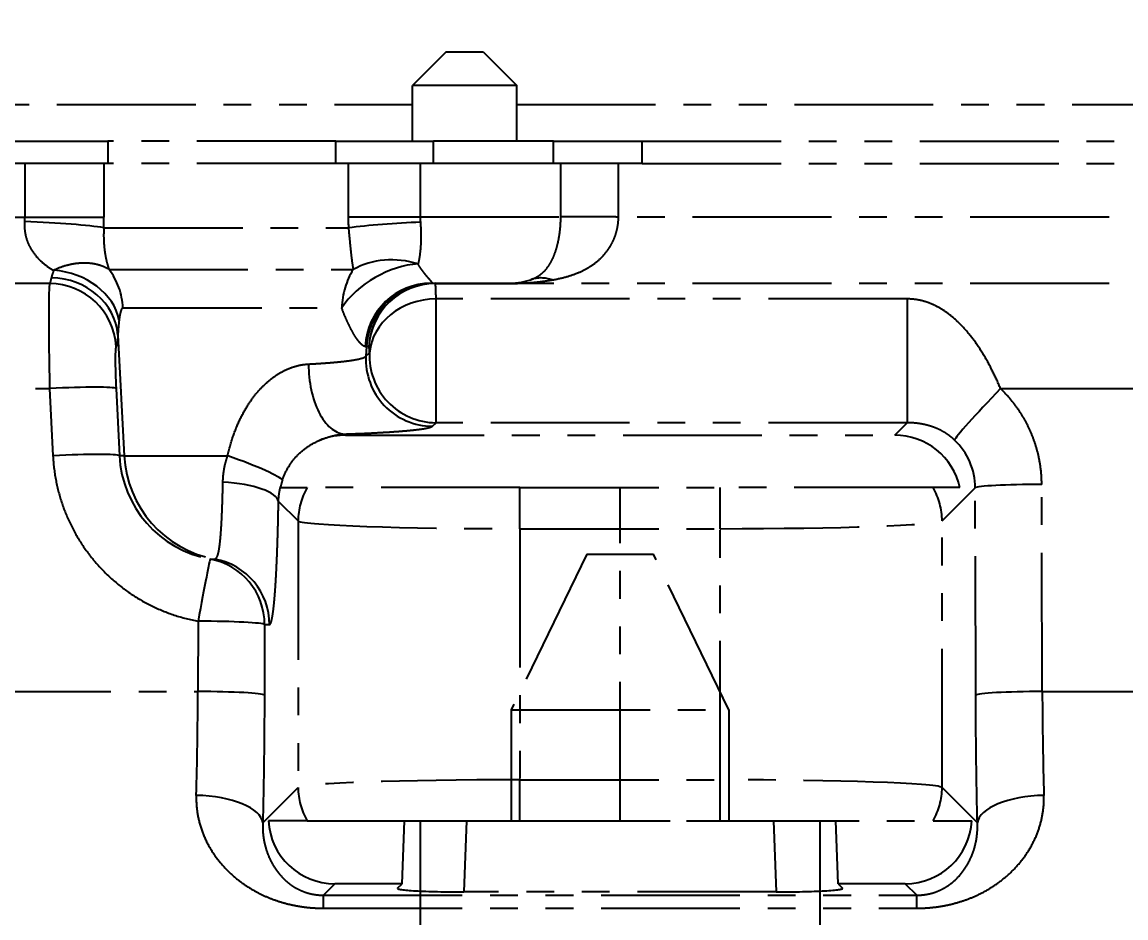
# Model space of a CAD drawing. Header units: inches. Extents: x 0 to 77285, y -118 to 40065.
# Drawn here: x 69497.3 to 69547, y 25509.86 to 25550.19 of the extents above; entities that cross this region are included whole.
import ezdxf

# ---------------------------------------------------------------- set-up
doc = ezdxf.new("R2010")
doc.units = ezdxf.units.IN
doc.header["$LTSCALE"] = 5
doc.header["$MEASUREMENT"] = 0
doc.linetypes.add('PHANTOM', pattern=[2.5, 1.25, -0.25, 0.25, -0.25, 0.25, -0.25])
doc.layers.add('66', color=6, linetype='PHANTOM')
doc.styles.add('SCI', font='')
doc.styles.get('SCI').set_extended_font_data('Gulim')
doc.dimstyles.new('SCH', dxfattribs={"dimtxt": 2.5, "dimasz": 2, "dimexe": 1.25, "dimexo": 0.625, "dimtad": 1, "dimdec": 8, "dimtxsty": 'SCI', "dimcen": 2.5, "dimclrd": 4, "dimclre": 4, "dimclrt": 7, "dimadec": 8, "dimazin": 2, "dimtfac": 1, "dimtdec": 8, "dimtmove": 0, "dimatfit": 3, "dimfxl": 1, "dimarcsym": 0})

# ---------------------------------------------------------------- blocks, each defined once
blk = doc.blocks.new('A$C7a536cec')
for p, q in [((236, 139), (232.6, 132)), ((236, 139), (239, 139)), ((242.4, 132), (239, 139)), ((232.6, 132), (232.6, 127)), ((232.6, 132), (242.4, 132)), ((242.4, 132), (242.4, 127)), ((228.5, 127), (228.5, 35)), ((228.5, 127), (246.5, 127)), ((246.5, 127), (246.5, 52.5))]:
    blk.add_line(p, q)
blk = doc.blocks.new('A$C70e98cdd')
for p, q in [((47.151, 139.1), (45.651, 137.6)), ((48.851, 139.1), (47.151, 139.1)), ((48.851, 139.1), (50.351, 137.6)), ((50.351, 137.6), (45.651, 137.6)), ((45.651, 135.1), (45.651, 137.6)), ((50.351, 135.1), (50.351, 137.6)), ((-32.85, 136.753), (45.651, 136.753)), ((50.351, 136.753), (89.731, 136.753)), ((27.609, 135.1), (31.939, 135.1)), ((42.201, 135.1), (31.939, 135.1)), ((31.939, 135.1), (31.939, 134.1)), ((42.201, 135.1), (46.601, 135.1)), ((42.201, 134.1), (42.201, 135.1)), ((52.001, 135.1), (46.601, 135.1)), ((46.601, 134.1), (46.601, 135.1)), ((52.001, 135.1), (56.001, 135.1)), ((52.001, 134.1), (52.001, 135.1)), ((56.001, 135.1), (97.001, 135.1)), ((56.001, 134.1), (56.001, 135.1)), ((31.939, 134.1), (27.609, 134.1)), ((28.203, 134.1), (28.203, 131.685)), ((31.766, 134.1), (31.766, 131.685)), ((42.201, 134.1), (31.939, 134.1)), ((42.201, 134.1), (31.939, 134.1)), ((46.601, 134.1), (42.201, 134.1)), ((42.761, 134.1), (42.761, 131.7)), ((46.001, 134.1), (46.001, 131.7)), ((52.001, 134.1), (46.601, 134.1)), ((52.001, 134.1), (46.601, 134.1)), ((56.001, 134.1), (52.001, 134.1)), ((52.332, 131.7), (52.332, 134.1)), ((54.93, 131.685), (54.93, 134.1)), ((56.001, 134.1), (97.001, 134.1)), ((56.001, 134.1), (97.001, 134.1)), ((42.761, 131.7), (46.001, 131.7)), ((46.001, 131.7), (52.332, 131.7)), ((14.518, 131.685), (28.203, 131.685)), ((28.203, 131.685), (31.766, 131.685)), ((31.761, 131.2), (42.773, 131.2)), ((89.516, 131.685), (54.93, 131.685)), ((31.997, 129.32), (42.988, 129.32)), ((29.319, 128.691), (14.891, 128.691)), ((46.486, 128.7), (50.001, 128.7)), ((46.681, 128.693), (46.681, 128.7)), ((46.681, 128.693), (50.001, 128.693)), ((89.516, 128.691), (46.684, 128.691)), ((50.001, 128.693), (50.001, 128.7)), ((67.929, 127.997), (46.716, 127.997)), ((46.716, 122.423), (46.716, 127.997)), ((67.929, 127.997), (67.929, 122.423)), ((32.62, 127.597), (42.47, 127.597)), ((32.394, 126.366), (32.678, 120.938)), ((43.525, 125.857), (43.583, 125.857)), ((43.583, 125.857), (43.56, 125.42)), ((43.689, 125.857), (43.583, 125.857)), ((43.56, 125.42), (43.724, 125.576)), ((-21.317, 123.962), (29.32, 123.962)), ((29.32, 123.962), (29.471, 120.938)), ((32.312, 123.962), (32.462, 120.938)), ((72.127, 123.962), (89.516, 123.962)), ((46.552, 122.267), (46.716, 122.423)), ((67.929, 122.423), (46.716, 122.423)), ((67.368, 121.863), (67.929, 122.423)), ((42.585, 121.912), (42.635, 121.863)), ((42.635, 121.863), (67.368, 121.863)), ((32.678, 120.938), (32.462, 120.938)), ((32.678, 120.938), (37.337, 120.938)), ((39.706, 119.5), (40.911, 119.5)), ((50.491, 119.5), (40.911, 119.5)), ((50.491, 119.5), (59.512, 119.5)), ((50.491, 117.653), (50.491, 119.5)), ((55.001, 104.5), (55.001, 119.5)), ((69.092, 119.5), (59.512, 119.5)), ((59.512, 117.653), (59.512, 119.5)), ((70.297, 119.5), (69.092, 119.5)), ((69.498, 118.001), (70.987, 119.49)), ((71.013, 110.163), (70.987, 119.49)), ((74.009, 110.32), (73.983, 119.647)), ((39.624, 118.881), (40.505, 118.001)), ((40.505, 118.001), (40.505, 105.999)), ((69.498, 105.999), (69.498, 118.001)), ((50.491, 117.653), (59.512, 117.653)), ((50.491, 117.653), (50.491, 106.347)), ((59.512, 106.347), (59.512, 117.653)), ((36.544, 116.282), (36.762, 116.282)), ((36.003, 113.489), (35.994, 110.32)), ((38.999, 113.332), (38.99, 110.163)), ((38.999, 113.332), (39.216, 113.332)), ((-24.168, 110.32), (35.994, 110.32)), ((74.009, 110.32), (88.801, 110.32)), ((50.491, 106.347), (59.512, 106.347)), ((50.491, 104.5), (50.491, 106.347)), ((59.512, 104.5), (59.512, 106.347)), ((38.917, 104.411), (40.505, 105.999)), ((69.498, 105.999), (71.086, 104.411)), ((40.911, 104.5), (39.172, 104.5)), ((40.911, 104.5), (50.491, 104.5)), ((45.19, 101.666), (45.29, 104.5)), ((48.089, 104.5), (47.971, 101.299)), ((50.491, 104.5), (59.512, 104.5)), ((59.512, 104.5), (69.092, 104.5)), ((61.914, 104.5), (62.032, 101.299)), ((64.812, 101.666), (64.713, 104.5)), ((69.092, 104.5), (70.831, 104.5)), ((37.609, 102), (37.608, 102)), ((39.752, 102), (39.752, 102)), ((41.648, 101.151), (42.163, 101.666)), ((45.19, 101.666), (42.163, 101.666)), ((44.983, 101.465), (45.19, 101.666)), ((67.84, 101.666), (64.812, 101.666)), ((64.812, 101.666), (65.02, 101.465)), ((67.84, 101.666), (68.355, 101.151)), ((41.648, 101.151), (68.355, 101.151)), ((41.648, 100.564), (41.648, 101.151)), ((62.032, 101.299), (47.971, 101.299)), ((68.355, 100.564), (68.355, 101.151)), ((41.648, 100.564), (68.355, 100.564))]:
    blk.add_line(p, q)
blk.add_arc((50.001, 131.7), 3, 270, 289.0418)
for centre, major_axis, ratio, start_param, end_param in [((48.506, 131.7), (0, -7.849), 0.731854, 4.712348, 4.776092), ((48.082, 131.7), (0, -2.637), 0.78889, 4.712367, 4.807304), ((26.721, 131.685), (0, -1.939), 0.764598, 1.4633, 1.570728), ((28.195, 131.2), (3.998, -0.141), 0.069267, 0.471368, 1.573242), ((27.327, 131.685), (0, -9.795), 0.453205, 1.521256, 1.570807), ((44.818, 131.2), (2.993, 0.2), 0.061909, 1.15684, 2.31877), ((44.827, 127.44), (-2.993, 0.209), 0.770903, 4.398629, 5.427092), ((29.504, 126.884), (2.943, -0.582), 0.794618, 0.308982, 1.726578), ((29.782, 127.44), (0, -3), 0.947375, 1.623103, 2.247918), ((44.827, 127.44), (-2.593, -1.509), 0.581375, 3.981567, 5.423495), ((44.827, 127.44), (0, -3), 0.786736, 4.03521, 4.660028), ((28.99, 131.656), (0.314, -2.971), 0.104118, 0.050145, 0.411797), ((29.402, 126.208), (2.994, -0.194), 0.912463, 0.128086, 1.629709), ((51.959, 126.028), (-0.979, 2.836), 0.678169, 5.812415, 6.283185), ((29.43, 123.7), (-0.105, 5), 0.020954, 0.06046, 1.517995), ((29.319, 125.696), (2.335, -1.884), 0.996944, 0.732952, 2.2483), ((46.486, 125.7), (0, 3), 0.988367, 0, 1.518436), ((46.575, 125.7), (0, 3), 0.99863, 0, 1.518436), ((46.681, 125.7), (0, 3), 0.99863, 0, 1.518436), ((46.681, 125.7), (-2.467, -1.706), 0.996353, 4.109091, 5.623979), ((46.684, 125.696), (-2.335, -1.884), 0.996944, 4.034885, 5.550233), ((47.31, 134.308), (0.612, 5.622), 0.075788, 3.098462, 3.105343), ((46.573, 123.702), (0.105, 4.998), 0.020954, 5.746898, 6.222745), ((46.716, 125.419), (-2.998, -0.107), 0.859294, 4.681789, 6.180825), ((44.009, 131.557), (0.3, 5.715), 0.053542, 3.072346, 3.082003), ((43.581, 123.857), (0.105, 2), 0.052263, 5.749302, 6.225035), ((46.552, 125.263), (-2.066, 2.175), 0.997118, 0.759971, 2.380317), ((46.716, 125.419), (-2.066, 2.175), 0.997118, 0.75997, 2.380317), ((42.585, 124.908), (0.1, -2.998), 0.535063, 4.64224, 6.221196), ((29.32, 123.805), (2.996, 0.149), 0.052272, 0.05236, 1.568197), ((72.127, 123.805), (-2.07, -2.171), 0.036139, 4.6745, 6.209173), ((42.642, 118.864), (2.445, -1.746), 0.997477, 2.192052, 2.596601), ((67.36, 118.858), (2.127, 2.127), 0.997265, 5.71162, 7.067214), ((67.975, 119.474), (2.932, 0.694), 0.993909, 6.054971, 6.860128), ((29.471, 120.781), (2.996, 0.149), 0.052272, 0.05236, 1.568197), ((37.473, 121.201), (4.433, 2.36), 0.994574, 2.702657, 4.039246), ((37.664, 121.2), (0, -5), 0.99863, 4.764749, 6.101501), ((36.964, 120.781), (2.836, -0.977), 0.09047, 0.087865, 1.470021), ((44.185, 116.917), (-3.699, 3.998), 0.666195, 0.349354, 0.426495), ((36.628, 118.881), (3, -0.049), 0.296254, 0.054823, 1.410448), ((43.501, 118.001), (-2.121, -2.121), 0.997265, 4.972322, 5.496418), ((66.502, 118.001), (2.121, -2.121), 0.997265, 0.786768, 1.310863), ((73.983, 119.49), (-3, -0.008), 0.052336, 4.712245, 6.230754), ((50.491, 118.02), (10, 0), 0.036685, 3.193953, 4.712389), ((59.512, 118.02), (10, 0), 0.036685, 4.712389, 6.230825), ((36.003, 113.332), (0.542, 2.951), 0.009461, 0.009457, 1.519298), ((36.003, 113.332), (0, 3), 0.99863, 4.712389, 6.101498), ((36.22, 113.332), (0, 3), 0.99863, 4.712389, 6.101501), ((36.003, 113.332), (3, -0.008), 0.052336, 0.052432, 1.570937), ((35.157, 111), (0, -13), 0.064502, 1.146361, 1.518438), ((35.994, 110.163), (3, -0.008), 0.052336, 0.052432, 1.57094), ((74.009, 110.163), (-3, -0.008), 0.052336, 4.712245, 6.230754), ((74.846, 111), (0, -13), 0.064502, 4.764749, 5.136824), ((50.491, 105.98), (10, 0), 0.036685, 1.570796, 3.089233), ((59.512, 105.98), (10, 0), 0.036685, 0.05236, 1.570796), ((43.501, 105.999), (2.121, -2.121), 0.997265, 3.92836, 4.452456), ((66.502, 105.999), (-2.121, -2.121), 0.997265, 1.830729, 2.354825), ((35.921, 104.411), (2.999, -0.071), 0.41171, 0.057461, 1.580546), ((74.082, 104.411), (-2.999, -0.071), 0.41171, 4.702639, 6.225725), ((42.171, 104.67), (-2.127, -2.127), 0.997265, 5.552985, 7.067214), ((67.832, 104.67), (2.127, -2.127), 0.997265, 5.499157, 7.013386), ((47.98, 101.457), (-3.002, -0.001), 0.0525, 6.228885, 7.850757), ((62.022, 101.457), (-3.002, 0.001), 0.0525, 1.574021, 3.195893)]:
    blk.add_ellipse(centre, major_axis=major_axis, ratio=ratio, start_param=start_param, end_param=end_param)
for points in [[(52.321, 131.357), (52.328, 131.469), (52.331, 131.584), (52.332, 131.7)], [(54.409, 131.688), (54.237, 131.689), (54.068, 131.689), (53.904, 131.69)], [(28.195, 131.477), (28.186, 131.369), (28.185, 131.259), (28.194, 131.15)], [(31.761, 131.2), (31.756, 131.111), (31.753, 131.021), (31.753, 130.931)], [(42.773, 131.2), (42.784, 131.084), (42.795, 130.969), (42.805, 130.855)], [(46.011, 131.45), (46.02, 131.334), (46.026, 131.219), (46.03, 131.105)], [(52.288, 130.996), (52.301, 131.104), (52.312, 131.215), (52.319, 131.328)], [(52.319, 131.328), (52.32, 131.337), (52.32, 131.347), (52.321, 131.357)], [(54.93, 131.685), (54.755, 131.686), (54.581, 131.687), (54.409, 131.688)], [(54.83, 130.989), (54.86, 131.095), (54.884, 131.203), (54.901, 131.314)], [(54.901, 131.314), (54.903, 131.326), (54.904, 131.338), (54.906, 131.349)], [(54.906, 131.349), (54.921, 131.459), (54.929, 131.572), (54.93, 131.685)], [(31.753, 130.931), (31.752, 130.909), (31.752, 130.887), (31.752, 130.864)], [(31.752, 130.864), (31.752, 130.797), (31.754, 130.729), (31.756, 130.662)], [(46.035, 130.766), (46.034, 130.654), (46.031, 130.544), (46.025, 130.437)], [(46.03, 131.105), (46.034, 130.99), (46.035, 130.877), (46.035, 130.766)], [(52.233, 130.652), (52.253, 130.757), (52.27, 130.863), (52.285, 130.971)], [(52.285, 130.971), (52.286, 130.979), (52.287, 130.988), (52.288, 130.996)], [(54.705, 130.645), (54.751, 130.747), (54.79, 130.852), (54.821, 130.958)], [(54.821, 130.958), (54.824, 130.968), (54.827, 130.978), (54.83, 130.989)], [(28.354, 130.495), (28.401, 130.385), (28.459, 130.274), (28.532, 130.163)], [(31.756, 130.662), (31.758, 130.617), (31.76, 130.573), (31.762, 130.528)], [(31.762, 130.528), (31.765, 130.483), (31.768, 130.437), (31.772, 130.392)], [(31.772, 130.392), (31.777, 130.325), (31.784, 130.258), (31.792, 130.191)], [(46.025, 130.437), (46.019, 130.329), (46.011, 130.224), (46, 130.122)], [(52.049, 130.002), (52.087, 130.1), (52.12, 130.201), (52.15, 130.304)], [(52.15, 130.304), (52.151, 130.309), (52.153, 130.315), (52.154, 130.321)], [(52.154, 130.321), (52.183, 130.423), (52.207, 130.526), (52.229, 130.631)], [(52.229, 130.631), (52.23, 130.638), (52.231, 130.645), (52.233, 130.652)], [(54.287, 129.994), (54.372, 130.091), (54.447, 130.191), (54.513, 130.293)], [(54.693, 130.619), (54.697, 130.628), (54.701, 130.636), (54.705, 130.645)], [(31.792, 130.191), (31.795, 130.167), (31.798, 130.144), (31.802, 130.12)], [(42.906, 129.872), (42.918, 129.77), (42.931, 129.672), (42.945, 129.58)], [(45.96, 129.83), (45.944, 129.737), (45.925, 129.651), (45.904, 129.57)], [(46, 130.122), (45.989, 130.02), (45.976, 129.922), (45.96, 129.83)], [(51.908, 129.69), (51.909, 129.694), (51.911, 129.697), (51.913, 129.701)], [(51.913, 129.701), (51.962, 129.793), (52.005, 129.889), (52.044, 129.988)], [(52.044, 129.988), (52.046, 129.993), (52.047, 129.997), (52.049, 130.002)], [(53.978, 129.693), (54.087, 129.784), (54.185, 129.88), (54.272, 129.978)], [(54.272, 129.978), (54.277, 129.983), (54.282, 129.989), (54.287, 129.994)], [(29.129, 129.53), (29.249, 129.438), (29.374, 129.358), (29.504, 129.285)], [(29.504, 129.285), (29.486, 129.239), (29.47, 129.196), (29.456, 129.156)], [(30.01, 129.48), (29.842, 129.43), (29.672, 129.365), (29.504, 129.285)], [(30.507, 129.586), (30.346, 129.565), (30.179, 129.53), (30.01, 129.48)], [(30.967, 129.609), (30.823, 129.614), (30.668, 129.607), (30.507, 129.586)], [(31.014, 129.607), (30.998, 129.608), (30.983, 129.609), (30.967, 129.609)], [(31.997, 129.32), (31.913, 129.372), (31.819, 129.42), (31.715, 129.461)], [(31.913, 129.574), (31.919, 129.554), (31.925, 129.533), (31.931, 129.513)], [(31.931, 129.513), (31.951, 129.447), (31.973, 129.382), (31.997, 129.32)], [(42.945, 129.58), (42.958, 129.487), (42.973, 129.401), (42.988, 129.32)], [(46.03, 129.374), (45.991, 129.433), (45.948, 129.498), (45.904, 129.57)], [(46.143, 129.217), (46.107, 129.264), (46.07, 129.316), (46.03, 129.374)], [(46.244, 129.086), (46.212, 129.126), (46.178, 129.169), (46.143, 129.217)], [(51.737, 129.42), (51.739, 129.422), (51.74, 129.425), (51.742, 129.427)], [(51.742, 129.427), (51.803, 129.51), (51.858, 129.598), (51.908, 129.69)], [(53.123, 129.182), (53.287, 129.252), (53.44, 129.329), (53.579, 129.411)], [(53.579, 129.411), (53.583, 129.414), (53.588, 129.417), (53.592, 129.419)], [(53.592, 129.419), (53.729, 129.502), (53.852, 129.589), (53.963, 129.681)], [(53.963, 129.681), (53.968, 129.685), (53.973, 129.689), (53.978, 129.693)], [(46.338, 128.973), (46.309, 129.007), (46.277, 129.045), (46.244, 129.086)], [(46.42, 128.879), (46.396, 128.907), (46.368, 128.938), (46.338, 128.973)], [(46.481, 128.81), (46.465, 128.829), (46.444, 128.852), (46.42, 128.879)], [(46.52, 128.763), (46.51, 128.776), (46.498, 128.791), (46.481, 128.81)], [(46.538, 128.733), (46.535, 128.741), (46.529, 128.751), (46.52, 128.763)], [(46.523, 128.703), (46.531, 128.705), (46.536, 128.708), (46.539, 128.712)], [(46.54, 128.714), (46.542, 128.719), (46.542, 128.725), (46.538, 128.733)], [(46.539, 128.712), (46.539, 128.712), (46.54, 128.713), (46.54, 128.714)], [(50.821, 128.721), (50.862, 128.724), (50.905, 128.727), (50.95, 128.73)], [(50.95, 128.73), (50.994, 128.734), (51.04, 128.738), (51.088, 128.742)], [(50.98, 128.864), (51.087, 128.901), (51.186, 128.946), (51.277, 129)], [(51.088, 128.742), (51.136, 128.747), (51.186, 128.751), (51.237, 128.757)], [(51.237, 128.757), (51.289, 128.762), (51.342, 128.768), (51.397, 128.775)], [(51.397, 128.775), (51.453, 128.782), (51.511, 128.789), (51.571, 128.797)], [(51.959, 128.857), (52.175, 128.894), (52.378, 128.939), (52.57, 128.992)], [(52.57, 128.992), (52.763, 129.046), (52.943, 129.108), (53.112, 129.178)], [(53.112, 129.178), (53.116, 129.179), (53.119, 129.181), (53.123, 129.182)], [(46.486, 128.7), (46.499, 128.7), (46.51, 128.701), (46.519, 128.702)], [(46.519, 128.702), (46.52, 128.703), (46.522, 128.703), (46.523, 128.703)], [(50.278, 128.696), (50.311, 128.697), (50.345, 128.697), (50.378, 128.699)], [(50.378, 128.699), (50.412, 128.7), (50.446, 128.701), (50.481, 128.702)], [(69.229, 127.671), (69.103, 127.736), (68.981, 127.788), (68.863, 127.83)], [(32.498, 127.354), (32.488, 127.311), (32.479, 127.262), (32.471, 127.21)], [(32.591, 127.584), (32.581, 127.575), (32.57, 127.561), (32.56, 127.541)], [(32.62, 127.597), (32.611, 127.597), (32.601, 127.593), (32.591, 127.584)], [(42.624, 127.205), (42.575, 127.322), (42.523, 127.453), (42.47, 127.597)], [(69.624, 127.438), (69.488, 127.53), (69.356, 127.607), (69.229, 127.671)], [(70.046, 127.112), (69.901, 127.238), (69.76, 127.346), (69.624, 127.438)], [(32.448, 127.041), (32.438, 126.95), (32.42, 126.779), (32.401, 126.554), (32.395, 126.425), (32.394, 126.366)], [(32.471, 127.21), (32.462, 127.158), (32.455, 127.101), (32.448, 127.041)], [(42.764, 126.891), (42.72, 126.985), (42.673, 127.088), (42.624, 127.205)], [(42.895, 126.628), (42.852, 126.709), (42.809, 126.796), (42.764, 126.891)], [(70.492, 126.672), (70.34, 126.84), (70.191, 126.985), (70.046, 127.112)], [(32.394, 126.366), (32.389, 126.303), (32.385, 126.248), (32.381, 126.2)], [(43.021, 126.402), (42.98, 126.472), (42.938, 126.547), (42.895, 126.628)], [(43.14, 126.216), (43.103, 126.27), (43.063, 126.333), (43.021, 126.402)], [(32.288, 125.735), (32.285, 125.701), (32.282, 125.662), (32.28, 125.616)], [(32.298, 125.814), (32.294, 125.794), (32.291, 125.768), (32.288, 125.735)], [(32.311, 125.853), (32.306, 125.847), (32.302, 125.834), (32.298, 125.814)], [(32.334, 125.902), (32.327, 125.881), (32.32, 125.864), (32.311, 125.853)], [(43.242, 126.077), (43.211, 126.115), (43.177, 126.161), (43.14, 126.216)], [(43.323, 125.983), (43.299, 126.008), (43.272, 126.039), (43.242, 126.077)], [(43.387, 125.923), (43.368, 125.939), (43.347, 125.958), (43.323, 125.983)], [(43.441, 125.885), (43.424, 125.894), (43.407, 125.907), (43.387, 125.923)], [(43.487, 125.864), (43.473, 125.868), (43.457, 125.875), (43.441, 125.885)], [(43.525, 125.857), (43.514, 125.857), (43.501, 125.859), (43.487, 125.864)], [(71.788, 124.704), (71.667, 124.95), (71.536, 125.193), (71.395, 125.429)], [(32.28, 124.81), (32.282, 124.725), (32.285, 124.636), (32.288, 124.544)], [(42.415, 125.171), (42.547, 125.185), (42.669, 125.2), (42.78, 125.214)], [(32.288, 124.544), (32.291, 124.451), (32.294, 124.356), (32.299, 124.258)], [(32.299, 124.258), (32.303, 124.161), (32.307, 124.062), (32.312, 123.962)], [(72.127, 123.962), (72.023, 124.21), (71.91, 124.458), (71.788, 124.704)], [(72.565, 123.497), (72.436, 123.649), (72.29, 123.806), (72.127, 123.962)], [(38.222, 123.178), (38.341, 123.367), (38.462, 123.536), (38.585, 123.69)], [(72.908, 123.051), (72.806, 123.197), (72.694, 123.345), (72.565, 123.497)], [(37.879, 122.549), (37.988, 122.78), (38.104, 122.989), (38.222, 123.178)], [(73.186, 122.614), (73.101, 122.76), (73.01, 122.905), (72.908, 123.051)], [(37.574, 121.795), (37.666, 122.064), (37.769, 122.318), (37.879, 122.549)], [(68.4, 122.394), (68.34, 122.401), (68.282, 122.407), (68.227, 122.411)], [(68.586, 122.364), (68.521, 122.376), (68.459, 122.386), (68.4, 122.394)], [(68.786, 122.321), (68.717, 122.338), (68.65, 122.353), (68.586, 122.364)], [(69.001, 122.26), (68.927, 122.284), (68.856, 122.304), (68.786, 122.321)], [(69.228, 122.176), (69.151, 122.208), (69.075, 122.236), (69.001, 122.26)], [(73.419, 122.166), (73.348, 122.318), (73.27, 122.467), (73.186, 122.614)], [(37.337, 120.938), (37.403, 121.242), (37.483, 121.526), (37.574, 121.795)], [(41.726, 121.732), (41.818, 121.765), (41.91, 121.794), (42.004, 121.818)], [(42.004, 121.818), (42.099, 121.843), (42.196, 121.863), (42.293, 121.879)], [(42.293, 121.879), (42.391, 121.895), (42.488, 121.906), (42.585, 121.912)], [(69.463, 122.066), (69.385, 122.107), (69.306, 122.144), (69.228, 122.176)], [(69.688, 121.935), (69.617, 121.981), (69.541, 122.026), (69.463, 122.066)], [(69.886, 121.792), (69.825, 121.841), (69.759, 121.889), (69.688, 121.935)], [(70.057, 121.645), (70.004, 121.694), (69.948, 121.744), (69.886, 121.792)], [(73.613, 121.7), (73.555, 121.858), (73.49, 122.014), (73.419, 122.166)], [(41.454, 121.621), (41.543, 121.662), (41.634, 121.699), (41.726, 121.732)], [(73.768, 121.219), (73.723, 121.382), (73.672, 121.543), (73.613, 121.7)], [(73.884, 120.717), (73.852, 120.888), (73.814, 121.055), (73.768, 121.219)], [(37.121, 119.751), (37.124, 119.871), (37.132, 119.995), (37.147, 120.122)], [(37.102, 118.957), (37.106, 119.07), (37.109, 119.19), (37.112, 119.322)], [(37.112, 119.322), (37.116, 119.454), (37.119, 119.597), (37.121, 119.751)], [(39.647, 119.175), (39.653, 119.219), (39.659, 119.263), (39.667, 119.309)], [(39.667, 119.309), (39.677, 119.367), (39.689, 119.426), (39.703, 119.486)], [(39.703, 119.486), (39.706, 119.503), (39.711, 119.521), (39.715, 119.538)], [(39.711, 119.519), (39.709, 119.513), (39.708, 119.506), (39.706, 119.5)], [(39.715, 119.538), (39.713, 119.532), (39.712, 119.525), (39.711, 119.519)], [(37.092, 118.637), (37.095, 118.738), (37.099, 118.844), (37.102, 118.957)], [(39.624, 118.881), (39.626, 118.95), (39.631, 119.019), (39.638, 119.091)], [(39.638, 119.091), (39.64, 119.118), (39.644, 119.147), (39.647, 119.175)], [(37.067, 118.06), (37.072, 118.152), (37.076, 118.247), (37.08, 118.343)], [(37.08, 118.343), (37.084, 118.438), (37.088, 118.536), (37.092, 118.637)], [(37.052, 117.791), (37.057, 117.878), (37.062, 117.968), (37.067, 118.06)], [(36.952, 116.738), (36.958, 116.772), (36.963, 116.809), (36.969, 116.85)], [(36.969, 116.85), (36.975, 116.891), (36.98, 116.935), (36.986, 116.983)], [(36.762, 116.282), (36.766, 116.282), (36.771, 116.284), (36.776, 116.286)], [(36.776, 116.286), (36.781, 116.288), (36.786, 116.291), (36.792, 116.295)], [(36.792, 116.295), (36.797, 116.299), (36.803, 116.304), (36.808, 116.309)], [(36.808, 116.309), (36.814, 116.315), (36.819, 116.321), (36.825, 116.328)], [(36.825, 116.328), (36.83, 116.335), (36.836, 116.344), (36.842, 116.353)], [(36.842, 116.353), (36.848, 116.362), (36.853, 116.373), (36.859, 116.384)], [(36.859, 116.384), (36.864, 116.395), (36.87, 116.407), (36.875, 116.42)], [(36.905, 116.511), (36.91, 116.529), (36.915, 116.549), (36.92, 116.571)], [(32.996, 114.71), (33.289, 114.513), (33.596, 114.335), (33.92, 114.177)], [(33.92, 114.177), (34.244, 114.018), (34.584, 113.878), (34.932, 113.763)], [(34.932, 113.763), (35.281, 113.647), (35.636, 113.556), (36.003, 113.489)], [(38.99, 110.163), (38.989, 109.685), (38.984, 108.733), (38.97, 107.323), (38.949, 105.894), (38.928, 104.908), (38.917, 104.411)], [(71.086, 104.411), (71.076, 104.841), (71.058, 105.723), (71.036, 107.109), (71.02, 108.576), (71.014, 109.623), (71.013, 110.163)], [(35.921, 105.647), (35.914, 105.419), (35.926, 105.189), (35.956, 104.958)], [(35.956, 104.958), (35.987, 104.726), (36.037, 104.493), (36.108, 104.259)], [(38.917, 104.411), (38.91, 104.268), (38.911, 104.122), (38.922, 103.975)], [(36.108, 104.259), (36.179, 104.024), (36.272, 103.788), (36.387, 103.557)], [(38.922, 103.975), (38.934, 103.828), (38.954, 103.681), (38.985, 103.532)], [(36.387, 103.557), (36.502, 103.326), (36.639, 103.101), (36.789, 102.892)], [(38.985, 103.532), (39.016, 103.382), (39.057, 103.232), (39.109, 103.084)], [(70.92, 103.161), (70.963, 103.293), (70.998, 103.428), (71.025, 103.566)], [(36.789, 102.892), (36.938, 102.684), (37.101, 102.494), (37.266, 102.324)], [(72.883, 102.481), (73.05, 102.667), (73.202, 102.866), (73.334, 103.067)], [(70.307, 102.063), (70.393, 102.163), (70.478, 102.274), (70.556, 102.394)], [(72.356, 101.967), (72.537, 102.121), (72.717, 102.294), (72.883, 102.481)], [(37.266, 102.324), (37.431, 102.153), (37.599, 102.003), (37.768, 101.868)], [(39.516, 102.293), (39.594, 102.183), (39.673, 102.086), (39.753, 101.999)], [(39.753, 101.999), (39.834, 101.911), (39.915, 101.833), (39.997, 101.763)], [(70.046, 101.798), (70.133, 101.876), (70.221, 101.963), (70.307, 102.063)], [(71.807, 101.558), (71.99, 101.678), (72.174, 101.813), (72.356, 101.967)], [(37.768, 101.868), (37.938, 101.732), (38.109, 101.612), (38.28, 101.505)], [(38.28, 101.505), (38.451, 101.397), (38.621, 101.302), (38.791, 101.218)], [(39.997, 101.763), (40.079, 101.693), (40.161, 101.632), (40.243, 101.577)], [(40.243, 101.577), (40.325, 101.522), (40.406, 101.474), (40.488, 101.432)], [(40.488, 101.432), (40.569, 101.389), (40.65, 101.353), (40.728, 101.322)], [(69.262, 101.317), (69.347, 101.35), (69.433, 101.389), (69.52, 101.434)], [(69.52, 101.434), (69.607, 101.479), (69.695, 101.532), (69.782, 101.592)], [(69.782, 101.592), (69.87, 101.652), (69.958, 101.72), (70.046, 101.798)], [(71.258, 101.241), (71.44, 101.333), (71.623, 101.438), (71.807, 101.558)], [(40.728, 101.322), (40.807, 101.291), (40.884, 101.266), (40.962, 101.244)], [(40.962, 101.244), (41.039, 101.222), (41.118, 101.204), (41.196, 101.19)], [(41.196, 101.19), (41.275, 101.176), (41.353, 101.166), (41.428, 101.16)], [(41.428, 101.16), (41.504, 101.154), (41.577, 101.151), (41.648, 101.151)], [(70.188, 100.82), (70.36, 100.87), (70.537, 100.929), (70.716, 100.998)], [(70.716, 100.998), (70.895, 101.068), (71.076, 101.148), (71.258, 101.241)], [(39.791, 100.827), (39.952, 100.779), (40.108, 100.74), (40.266, 100.707)], [(69.212, 100.618), (69.363, 100.637), (69.52, 100.663), (69.683, 100.696)], [(69.683, 100.696), (69.846, 100.729), (70.015, 100.77), (70.188, 100.82)]]:
    blk.add_open_spline(points, degree=3)
for points, knots in [([(53.001, 131.695), (52.868, 131.696), (52.744, 131.697), (52.632, 131.697), (52.519, 131.698), (52.419, 131.699), (52.332, 131.7)], [0.6666667, 0.6666667, 0.6666667, 0.6666667, 0.8333333, 0.8333333, 0.8333333, 1, 1, 1, 1]), ([(53.904, 131.69), (53.74, 131.691), (53.581, 131.692), (53.43, 131.693), (53.279, 131.693), (53.135, 131.694), (53.001, 131.695)], [0.3333333, 0.3333333, 0.3333333, 0.3333333, 0.5, 0.5, 0.5, 0.6666667, 0.6666667, 0.6666667, 0.6666667]), ([(28.194, 131.15), (28.202, 131.041), (28.219, 130.932), (28.245, 130.823), (28.271, 130.714), (28.307, 130.605), (28.354, 130.495)], [0.1428571, 0.1428571, 0.1428571, 0.1428571, 0.2857143, 0.2857143, 0.2857143, 0.4285714, 0.4285714, 0.4285714, 0.4285714]), ([(42.805, 130.855), (42.816, 130.74), (42.827, 130.627), (42.838, 130.516), (42.849, 130.404), (42.86, 130.294), (42.871, 130.187), (42.882, 130.079), (42.894, 129.974), (42.906, 129.872)], [0.1666667, 0.1666667, 0.1666667, 0.1666667, 0.3333333, 0.3333333, 0.3333333, 0.5, 0.5, 0.5, 0.6666667, 0.6666667, 0.6666667, 0.6666667]), ([(54.513, 130.293), (54.518, 130.3), (54.522, 130.307), (54.527, 130.314), (54.591, 130.414), (54.646, 130.516), (54.693, 130.619)], [0.6, 0.6, 0.6, 0.6, 0.6065243, 0.6065243, 0.6065243, 0.7, 0.7, 0.7, 0.7]), ([(28.532, 130.163), (28.604, 130.052), (28.691, 129.94), (28.792, 129.833), (28.893, 129.725), (29.009, 129.621), (29.129, 129.53)], [0.5714286, 0.5714286, 0.5714286, 0.5714286, 0.7142857, 0.7142857, 0.7142857, 0.8571429, 0.8571429, 0.8571429, 0.8571429]), ([(31.802, 130.12), (31.814, 130.029), (31.829, 129.937), (31.848, 129.845), (31.866, 129.754), (31.888, 129.662), (31.913, 129.574)], [0.5714286, 0.5714286, 0.5714286, 0.5714286, 0.7142857, 0.7142857, 0.7142857, 0.8571429, 0.8571429, 0.8571429, 0.8571429]), ([(31.715, 129.461), (31.61, 129.502), (31.495, 129.537), (31.37, 129.563), (31.259, 129.585), (31.141, 129.601), (31.014, 129.607)], [0.1666667, 0.1666667, 0.1666667, 0.1666667, 0.3333333, 0.3333333, 0.3333333, 0.4817538, 0.4817538, 0.4817538, 0.4817538]), ([(51.277, 129), (51.367, 129.054), (51.45, 129.116), (51.527, 129.186), (51.604, 129.256), (51.674, 129.335), (51.737, 129.42)], [0.1, 0.1, 0.1, 0.1, 0.2, 0.2, 0.2, 0.3, 0.3, 0.3, 0.3]), ([(29.456, 129.156), (29.442, 129.116), (29.43, 129.079), (29.421, 129.044), (29.412, 129.009), (29.406, 128.977), (29.402, 128.947)], [0.3333333, 0.3333333, 0.3333333, 0.3333333, 0.6666667, 0.6666667, 0.6666667, 1, 1, 1, 1]), ([(50.481, 128.702), (50.515, 128.704), (50.551, 128.705), (50.587, 128.707), (50.624, 128.709), (50.662, 128.711), (50.7, 128.713), (50.739, 128.715), (50.779, 128.718), (50.821, 128.721)], [0.3333333, 0.3333333, 0.3333333, 0.3333333, 0.4, 0.4, 0.4, 0.4666667, 0.4666667, 0.4666667, 0.5333333, 0.5333333, 0.5333333, 0.5333333]), ([(51.571, 128.797), (51.631, 128.805), (51.693, 128.814), (51.758, 128.824), (51.822, 128.834), (51.889, 128.845), (51.959, 128.857)], [0.8666667, 0.8666667, 0.8666667, 0.8666667, 0.9333333, 0.9333333, 0.9333333, 1, 1, 1, 1]), ([(50.001, 128.693), (50.028, 128.693), (50.057, 128.693), (50.086, 128.693), (50.116, 128.693), (50.147, 128.693), (50.18, 128.694), (50.212, 128.694), (50.245, 128.695), (50.278, 128.696)], [0, 0, 0, 0, 0.0666667, 0.0666667, 0.0666667, 0.1333333, 0.1333333, 0.1333333, 0.2, 0.2, 0.2, 0.2]), ([(68.863, 127.83), (68.745, 127.873), (68.631, 127.905), (68.522, 127.93), (68.414, 127.955), (68.309, 127.971), (68.21, 127.982), (68.111, 127.993), (68.017, 127.997), (67.929, 127.997)], [0.7272727, 0.7272727, 0.7272727, 0.7272727, 0.8181818, 0.8181818, 0.8181818, 0.9090909, 0.9090909, 0.9090909, 1, 1, 1, 1]), ([(32.56, 127.541), (32.549, 127.522), (32.539, 127.497), (32.529, 127.465), (32.518, 127.434), (32.508, 127.397), (32.498, 127.354)], [0.3333333, 0.3333333, 0.3333333, 0.3333333, 0.5, 0.5, 0.5, 0.6666667, 0.6666667, 0.6666667, 0.6666667]), ([(71.395, 125.429), (71.255, 125.665), (71.106, 125.894), (70.953, 126.104), (70.8, 126.313), (70.644, 126.504), (70.492, 126.672)], [0.1818182, 0.1818182, 0.1818182, 0.1818182, 0.2727273, 0.2727273, 0.2727273, 0.3636364, 0.3636364, 0.3636364, 0.3636364]), ([(32.381, 126.2), (32.376, 126.152), (32.372, 126.112), (32.367, 126.075), (32.362, 126.039), (32.357, 126.007), (32.352, 125.978), (32.346, 125.949), (32.34, 125.923), (32.334, 125.902)], [0.2, 0.2, 0.2, 0.2, 0.4, 0.4, 0.4, 0.6, 0.6, 0.6, 0.8, 0.8, 0.8, 0.8]), ([(32.28, 125.616), (32.278, 125.57), (32.276, 125.518), (32.275, 125.46), (32.274, 125.403), (32.274, 125.34), (32.274, 125.272), (32.274, 125.204), (32.274, 125.13), (32.275, 125.053), (32.277, 124.976), (32.278, 124.895), (32.28, 124.81)], [0.3, 0.3, 0.3, 0.3, 0.4, 0.4, 0.4, 0.5, 0.5, 0.5, 0.6, 0.6, 0.6, 0.7, 0.7, 0.7, 0.7]), ([(42.78, 125.214), (42.891, 125.229), (42.99, 125.245), (43.08, 125.261), (43.169, 125.277), (43.249, 125.294), (43.316, 125.311), (43.383, 125.328), (43.438, 125.346), (43.479, 125.364), (43.52, 125.383), (43.547, 125.401), (43.56, 125.42)], [0.5, 0.5, 0.5, 0.5, 0.625, 0.625, 0.625, 0.75, 0.75, 0.75, 0.875, 0.875, 0.875, 1, 1, 1, 1]), ([(38.585, 123.69), (38.709, 123.843), (38.835, 123.981), (38.962, 124.105), (39.09, 124.229), (39.219, 124.34), (39.348, 124.437), (39.477, 124.534), (39.606, 124.618), (39.737, 124.692), (39.867, 124.765), (39.999, 124.828), (40.135, 124.881)], [0.4, 0.4, 0.4, 0.4, 0.5, 0.5, 0.5, 0.6, 0.6, 0.6, 0.7, 0.7, 0.7, 0.8, 0.8, 0.8, 0.8]), ([(40.135, 124.881), (40.271, 124.934), (40.412, 124.977), (40.553, 125.008), (40.694, 125.039), (40.836, 125.058), (40.978, 125.065)], [0.8, 0.8, 0.8, 0.8, 0.9, 0.9, 0.9, 1, 1, 1, 1]), ([(40.978, 125.065), (41.166, 125.075), (41.345, 125.085), (41.513, 125.096), (41.682, 125.107), (41.839, 125.119), (41.99, 125.131), (42.14, 125.144), (42.283, 125.157), (42.415, 125.171)], [0, 0, 0, 0, 0.125, 0.125, 0.125, 0.25, 0.25, 0.25, 0.375, 0.375, 0.375, 0.375]), ([(45.817, 122.108), (45.954, 122.124), (46.076, 122.141), (46.179, 122.158), (46.282, 122.176), (46.366, 122.193), (46.428, 122.212), (46.491, 122.23), (46.532, 122.248), (46.552, 122.267)], [0.625, 0.625, 0.625, 0.625, 0.75, 0.75, 0.75, 0.875, 0.875, 0.875, 1, 1, 1, 1]), ([(68.227, 122.411), (68.172, 122.416), (68.12, 122.419), (68.07, 122.421), (68.02, 122.422), (67.973, 122.423), (67.929, 122.423)], [0.8181818, 0.8181818, 0.8181818, 0.8181818, 0.9090909, 0.9090909, 0.9090909, 1, 1, 1, 1]), ([(42.585, 121.912), (42.875, 121.922), (43.15, 121.932), (43.409, 121.943), (43.668, 121.954), (43.911, 121.966), (44.142, 121.979), (44.373, 121.991), (44.593, 122.004), (44.796, 122.018)], [0, 0, 0, 0, 0.125, 0.125, 0.125, 0.25, 0.25, 0.25, 0.375, 0.375, 0.375, 0.375]), ([(44.796, 122.018), (45, 122.032), (45.187, 122.047), (45.357, 122.062), (45.527, 122.077), (45.68, 122.092), (45.817, 122.108)], [0.375, 0.375, 0.375, 0.375, 0.5, 0.5, 0.5, 0.625, 0.625, 0.625, 0.625]), ([(39.797, 119.831), (39.862, 120.025), (39.948, 120.214), (40.155, 120.572), (40.279, 120.742), (40.559, 121.049), (40.714, 121.186), (41.063, 121.432), (41.252, 121.534), (41.454, 121.621)], [0.0000008, 0.0000008, 0.0000008, 0.0000008, 0.0616657, 0.0616657, 0.1242119, 0.1242119, 0.1865263, 0.1865263, 0.2518522, 0.2518522, 0.2518522, 0.2518522]), ([(29.471, 120.938), (29.489, 120.577), (29.531, 120.222), (29.596, 119.874), (29.66, 119.527), (29.747, 119.186), (29.857, 118.851)], [0, 0, 0, 0, 0.1, 0.1, 0.1, 0.2, 0.2, 0.2, 0.2]), ([(37.147, 120.122), (37.162, 120.249), (37.184, 120.379), (37.215, 120.515), (37.246, 120.651), (37.286, 120.793), (37.337, 120.938)], [0.3333333, 0.3333333, 0.3333333, 0.3333333, 0.6666667, 0.6666667, 0.6666667, 0.9999989, 0.9999989, 0.9999989, 0.9999989]), ([(73.983, 119.647), (73.983, 119.834), (73.973, 120.017), (73.957, 120.195), (73.94, 120.373), (73.915, 120.547), (73.884, 120.717)], [0, 0, 0, 0, 0.1111111, 0.1111111, 0.1111111, 0.2222222, 0.2222222, 0.2222222, 0.2222222]), ([(29.857, 118.851), (29.967, 118.515), (30.1, 118.185), (30.254, 117.866), (30.408, 117.547), (30.583, 117.24), (30.777, 116.946)], [0.2, 0.2, 0.2, 0.2, 0.3, 0.3, 0.3, 0.4, 0.4, 0.4, 0.4]), ([(39.216, 113.332), (39.222, 113.332), (39.234, 113.336), (39.25, 113.351), (39.264, 113.374), (39.278, 113.403), (39.292, 113.443), (39.307, 113.493), (39.321, 113.551), (39.335, 113.617), (39.35, 113.695), (39.365, 113.79), (39.382, 113.909), (39.4, 114.056), (39.42, 114.234), (39.44, 114.447), (39.461, 114.697), (39.483, 114.991), (39.505, 115.34), (39.527, 115.74), (39.547, 116.173), (39.566, 116.626), (39.582, 117.093), (39.597, 117.598), (39.611, 118.178), (39.62, 118.635), (39.624, 118.881)], [0, 0, 0, 0, 0.0416667, 0.0833333, 0.125, 0.1666667, 0.2083333, 0.25, 0.2916667, 0.3333333, 0.375, 0.4166667, 0.4583333, 0.5, 0.5416667, 0.5833333, 0.625, 0.6666667, 0.7083333, 0.75, 0.7916667, 0.8333333, 0.875, 0.9166667, 0.9583333, 1, 1, 1, 1]), ([(37.019, 117.325), (37.025, 117.392), (37.03, 117.465), (37.036, 117.543), (37.041, 117.621), (37.047, 117.704), (37.052, 117.791)], [0.66666667, 0.66666667, 0.66666667, 0.66666667, 0.70833333, 0.70833333, 0.70833333, 0.75, 0.75, 0.75, 0.75]), ([(36.986, 116.983), (36.991, 117.031), (36.997, 117.083), (37.002, 117.14), (37.008, 117.197), (37.014, 117.258), (37.019, 117.325)], [0.58333333, 0.58333333, 0.58333333, 0.58333333, 0.625, 0.625, 0.625, 0.66666667, 0.66666667, 0.66666667, 0.66666667]), ([(30.777, 116.946), (30.971, 116.652), (31.184, 116.37), (31.415, 116.105), (31.646, 115.839), (31.895, 115.588), (32.159, 115.355), (32.423, 115.122), (32.702, 114.907), (32.996, 114.71)], [0.4, 0.4, 0.4, 0.4, 0.5, 0.5, 0.5, 0.6, 0.6, 0.6, 0.7, 0.7, 0.7, 0.7]), ([(36.875, 116.42), (36.88, 116.433), (36.885, 116.447), (36.89, 116.462), (36.895, 116.477), (36.9, 116.493), (36.905, 116.511)], [0.29166667, 0.29166667, 0.29166667, 0.29166667, 0.33333333, 0.33333333, 0.33333333, 0.375, 0.375, 0.375, 0.375]), ([(36.92, 116.571), (36.925, 116.594), (36.931, 116.618), (36.936, 116.646), (36.941, 116.674), (36.947, 116.705), (36.952, 116.738)], [0.41666667, 0.41666667, 0.41666667, 0.41666667, 0.45833333, 0.45833333, 0.45833333, 0.5, 0.5, 0.5, 0.5]), ([(73.911, 104.313), (73.974, 104.531), (74.021, 104.754), (74.049, 104.977), (74.078, 105.2), (74.089, 105.422), (74.082, 105.647)], [0.8571429, 0.8571429, 0.8571429, 0.8571429, 0.9285714, 0.9285714, 0.9285714, 1, 1, 1, 1]), ([(71.025, 103.566), (71.052, 103.704), (71.071, 103.846), (71.081, 103.987), (71.091, 104.129), (71.093, 104.27), (71.086, 104.411)], [0.8571429, 0.8571429, 0.8571429, 0.8571429, 0.9285714, 0.9285714, 0.9285714, 1, 1, 1, 1]), ([(73.334, 103.067), (73.466, 103.268), (73.578, 103.47), (73.673, 103.677), (73.769, 103.884), (73.848, 104.096), (73.911, 104.313)], [0.7142857, 0.7142857, 0.7142857, 0.7142857, 0.7857143, 0.7857143, 0.7857143, 0.8571429, 0.8571429, 0.8571429, 0.8571429]), ([(39.109, 103.084), (39.161, 102.937), (39.224, 102.792), (39.293, 102.659), (39.363, 102.525), (39.438, 102.403), (39.516, 102.293)], [0.2142857, 0.2142857, 0.2142857, 0.2142857, 0.2857143, 0.2857143, 0.2857143, 0.3571429, 0.3571429, 0.3571429, 0.3571429]), ([(70.556, 102.394), (70.633, 102.514), (70.704, 102.642), (70.765, 102.771), (70.826, 102.9), (70.877, 103.029), (70.92, 103.161)], [0.6428571, 0.6428571, 0.6428571, 0.6428571, 0.7142857, 0.7142857, 0.7142857, 0.7857143, 0.7857143, 0.7857143, 0.7857143]), ([(38.791, 101.218), (38.961, 101.133), (39.129, 101.059), (39.297, 100.995), (39.464, 100.93), (39.63, 100.874), (39.791, 100.827)], [0.5714286, 0.5714286, 0.5714286, 0.5714286, 0.6428571, 0.6428571, 0.6428571, 0.7142857, 0.7142857, 0.7142857, 0.7142857]), ([(68.355, 101.151), (68.423, 101.151), (68.493, 101.153), (68.564, 101.159), (68.635, 101.165), (68.707, 101.173), (68.782, 101.186)], [0, 0, 0, 0, 0.0714286, 0.0714286, 0.0714286, 0.1428571, 0.1428571, 0.1428571, 0.1428571]), ([(68.782, 101.186), (68.857, 101.198), (68.935, 101.215), (69.015, 101.236), (69.095, 101.258), (69.178, 101.285), (69.262, 101.317)], [0.1428571, 0.1428571, 0.1428571, 0.1428571, 0.2142857, 0.2142857, 0.2142857, 0.2857143, 0.2857143, 0.2857143, 0.2857143]), ([(40.266, 100.707), (40.423, 100.674), (40.583, 100.646), (40.741, 100.625), (40.899, 100.603), (41.057, 100.588), (41.208, 100.578), (41.36, 100.568), (41.506, 100.564), (41.648, 100.564)], [0.7857143, 0.7857143, 0.7857143, 0.7857143, 0.8571429, 0.8571429, 0.8571429, 0.9285714, 0.9285714, 0.9285714, 1, 1, 1, 1]), ([(68.355, 100.564), (68.491, 100.564), (68.63, 100.568), (68.773, 100.576), (68.916, 100.585), (69.061, 100.599), (69.212, 100.618)], [0, 0, 0, 0, 0.0714286, 0.0714286, 0.0714286, 0.1428571, 0.1428571, 0.1428571, 0.1428571])]:
    blk.add_open_spline(points, degree=3, knots=knots)
blk = doc.blocks.new('A$Cb4de0983')
at = {"layer": '66'}
for name, p in [('A$C70e98cdd', (0, 22.5)), ('A$C7a536cec', (-182.5, 0))]:
    blk.add_blockref(name, p, dxfattribs=at)
blk = doc.blocks.new('*D845')
at = {"color": 4, "lineweight": -2, "transparency": 16777216}
for p, q in [((69285.723, 25381.355), (69285.723, 25597.983)), ((69652.723, 25381.355), (69652.723, 25597.983)), ((69295.723, 25591.733), (69642.723, 25591.733))]:
    blk.add_line(p, q, dxfattribs=at)
at = {"color": 4, "transparency": 16777216}
for points in [[(69295.723, 25593.399), (69295.723, 25590.066), (69285.723, 25591.733)], [(69642.723, 25593.399), (69642.723, 25590.066), (69652.723, 25591.733)]]:
    blk.add_solid(points, dxfattribs=at)
at = {"layer": 'Defpoints', "color": 0, "transparency": 16777216}
for p in [(69652.723, 25591.733), (69285.723, 25378.23, -2129.449), (69652.723, 25378.23, -2129.449)]:
    blk.add_point(p, dxfattribs=at)
at = {"color": 7, "transparency": 16777216, "insert": (69469.223, 25601.274), "char_height": 12.5, "attachment_point": 5, "style": 'SCI'}
blk.add_mtext('367', dxfattribs=at)

msp = doc.modelspace()

# ---------------------------------------------------------------- block references
msp.add_blockref('A$Cb4de0983', (69469.22286911, 25387.23021317, -2129.44904594))

# ---------------------------------------------------------------- dimensions: what is measured, and where the dimension line sits
dim = msp.add_linear_dim(base=(69652.7228691058, 25591.7326379582), p1=(69285.7228691058, 25378.2302131725, -2129.4490459262), p2=(69652.7228691058, 25378.2302131725, -2129.4490459262), dimstyle='SCH', override={"dimscale": 5})
dim.commit()
dim.dimension.update_dxf_attribs({"geometry": '*D845', "text_midpoint": (69469.2228691058, 25601.2740826986)})

doc.saveas('drawing.dxf')
